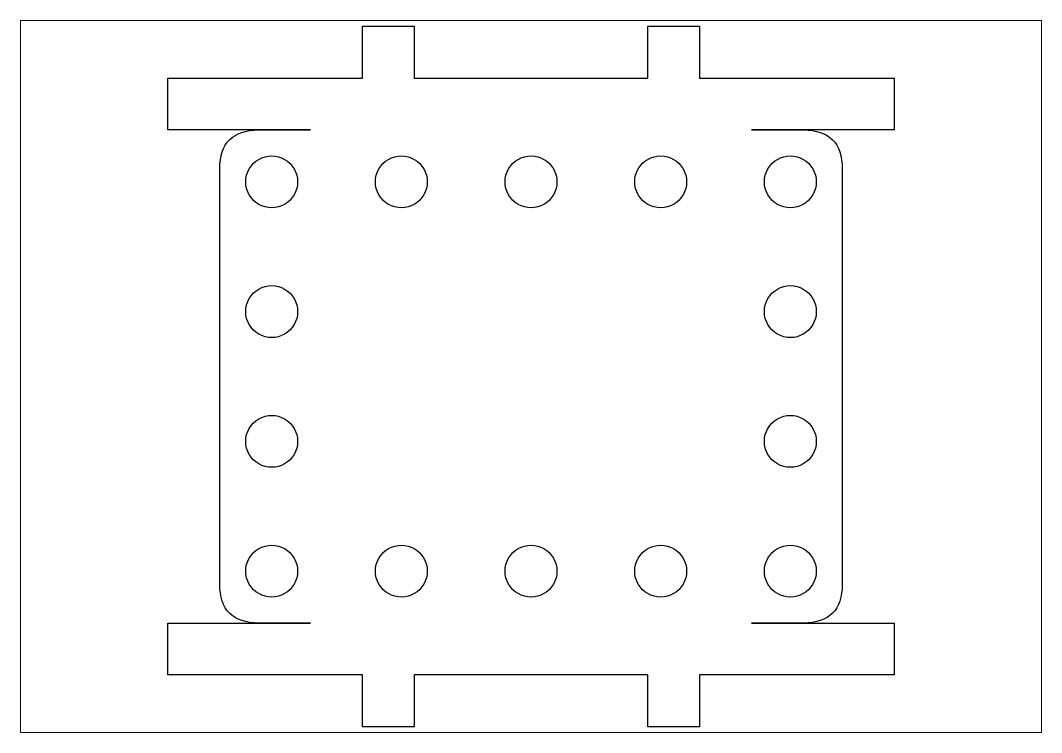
# Paper-space layout 'Layout1' of a CAD drawing. Extents: x 29 to 258, y 20 to 180.
# The model-space entities are those that its viewports show. They can reach past a viewport. Long polylines and large blocks are cut down to what shows.
import ezdxf

# ---------------------------------------------------------------- set-up
doc = ezdxf.new("R2010")
doc.units = 0
doc.layers.get('0').update_dxf_attribs({"linetype": 'CONTINUOUS'})
doc.layers.add('LAYER_1', color=7, linetype='CONTINUOUS')

msp = doc.modelspace()

# ---------------------------------------------------------------- linework, layer by layer
at = {"layer": 'LAYER_1', "color": 7}
for p, q in [((11, 46.000001), (11, 49.999999)), ((11, 49.999999), (15, 49.999999)), ((15, 49.999999), (15, 46.000001)), ((32.999999, 45.999998), (32.999999, 49.999999)), ((32.999999, 49.999999), (36.999999, 49.999999)), ((36.999999, 49.999999), (36.999999, 45.999998)), ((-4, 42.000001), (-4, 46.000001)), ((-4, 46.000001), (11, 46.000001)), ((15, 46.000001), (32.999999, 45.999998)), ((36.999999, 45.999998), (52, 46.000001)), ((52, 46.000001), (52, 42.000001)), ((7, 42.000001), (-4, 42.000001)), ((3, 41.999998), (7, 42.000001)), ((52, 42.000001), (41, 42.000001)), ((41, 42.000001), (45, 42.000001)), ((0.000001, 7.000006), (0, 38.999998)), ((48, 38.999998), (48, 7.000006)), ((6, 38), (6, 38)), ((16, 38), (16, 38)), ((26, 38), (26, 38)), ((36, 38), (36, 38)), ((46, 38), (46, 38)), ((6, 28), (6, 28)), ((45.999999, 28), (45.999999, 28)), ((6, 18.000001), (6, 18.000001)), ((46, 18.000001), (46, 18.000001)), ((6, 8.000001), (6, 8.000001)), ((16, 8.000001), (16, 8.000001)), ((26, 8.000001), (26, 8.000001)), ((36, 8.000001), (36, 8.000001)), ((45.999999, 8.000001), (45.999999, 8.000001)), ((-4, -0.000008), (-4, 4.000012)), ((-4, 4.000012), (7, 4.000012)), ((7, 4.000012), (3, 4.000012)), ((45, 4.000012), (41, 4.000012)), ((41, 4.000012), (52, 4.000012)), ((52, 4.000012), (52, -0.000008)), ((11, -0.000008), (-4, -0.000008)), ((11, -4), (11, -0.000008)), ((32.999999, -0.000008), (15, -0.000008)), ((15, -0.000008), (15, -4)), ((32.999999, -4), (32.999999, -0.000008)), ((52, -0.000008), (36.999999, -0.000008)), ((36.999999, -0.000008), (36.999999, -4)), ((15, -4), (11, -4)), ((36.999999, -4), (32.999999, -4))]:
    msp.add_line(p, q, dxfattribs=at)
for points in [[(0, 38.999998), (0, 41), (1, 42.000001), (3, 41.999998)], [(45, 42.000001), (46.999999, 42.000001), (48, 41), (48, 38.999998)], [(2, 38), (1.99988, 38.714611), (2.381052, 39.374991), (2.999903, 39.732331)], [(2.999903, 39.732331), (3.618755, 40.089671), (4.381246, 40.089671), (5.000097, 39.732331)], [(5.000097, 39.732331), (5.618949, 39.374991), (6.00012, 38.714611), (6, 38)], [(12, 38), (11.99988, 38.714611), (12.381052, 39.374991), (12.999903, 39.732331)], [(12.999903, 39.732331), (13.618754, 40.089671), (14.381245, 40.089671), (15.000097, 39.732331)], [(15.000097, 39.732331), (15.618948, 39.374991), (16.00012, 38.714611), (16, 38)], [(22, 38), (21.99988, 38.714611), (22.381052, 39.374991), (22.999903, 39.732331)], [(22.999903, 39.732331), (23.618754, 40.089671), (24.381246, 40.089671), (25.000097, 39.732331)], [(25.000097, 39.732331), (25.618948, 39.374991), (26.00012, 38.714611), (26, 38)], [(32, 38), (31.99988, 38.714611), (32.381052, 39.374991), (32.999903, 39.732331)], [(32.999903, 39.732331), (33.618754, 40.089671), (34.381246, 40.089671), (35.000097, 39.732331)], [(35.000097, 39.732331), (35.618948, 39.374991), (36.00012, 38.714611), (36, 38)], [(42, 38), (41.99988, 38.714611), (42.381052, 39.374991), (42.999903, 39.732331)], [(42.999903, 39.732331), (43.618755, 40.089671), (44.381246, 40.089671), (45.000097, 39.732331)], [(45.000097, 39.732331), (45.618948, 39.374991), (46.00012, 38.714611), (46, 38)], [(2.999903, 36.267669), (2.381052, 36.62501), (1.99988, 37.285389), (2, 38)], [(6, 38), (6.00012, 37.285389), (5.618949, 36.62501), (5.000097, 36.267669)], [(12.999903, 36.267669), (12.381052, 36.62501), (11.99988, 37.285389), (12, 38)], [(16, 38), (16.00012, 37.285389), (15.618948, 36.62501), (15.000097, 36.267669)], [(22.999903, 36.267669), (22.381052, 36.62501), (21.99988, 37.285389), (22, 38)], [(26, 38), (26.00012, 37.285389), (25.618948, 36.62501), (25.000097, 36.267669)], [(32.999903, 36.267669), (32.381052, 36.62501), (31.99988, 37.285389), (32, 38)], [(36, 38), (36.00012, 37.285389), (35.618948, 36.62501), (35.000097, 36.267669)], [(42.999903, 36.267669), (42.381052, 36.62501), (41.99988, 37.285389), (42, 38)], [(46, 38), (46.00012, 37.285389), (45.618948, 36.62501), (45.000097, 36.267669)], [(5.000097, 36.267669), (4.381246, 35.910329), (3.618755, 35.910329), (2.999903, 36.267669)], [(15.000097, 36.267669), (14.381245, 35.910329), (13.618754, 35.910329), (12.999903, 36.267669)], [(25.000097, 36.267669), (24.381246, 35.910329), (23.618754, 35.910329), (22.999903, 36.267669)], [(35.000097, 36.267669), (34.381246, 35.910329), (33.618754, 35.910329), (32.999903, 36.267669)], [(45.000097, 36.267669), (44.381246, 35.910329), (43.618755, 35.910329), (42.999903, 36.267669)], [(2.999903, 29.732331), (3.618755, 30.089671), (4.381246, 30.089671), (5.000097, 29.732331)], [(42.999903, 29.732331), (43.618754, 30.089671), (44.381245, 30.089671), (45.000096, 29.732331)], [(2, 28), (1.99988, 28.714612), (2.381052, 29.374991), (2.999903, 29.732331)], [(5.000097, 29.732331), (5.618949, 29.374991), (6.00012, 28.714612), (6, 28)], [(42, 28), (41.999879, 28.714612), (42.381051, 29.374991), (42.999903, 29.732331)], [(45.000096, 29.732331), (45.618948, 29.374991), (46.000119, 28.714612), (45.999999, 28)], [(2.999903, 26.26767), (2.381052, 26.62501), (1.99988, 27.285389), (2, 28)], [(6, 28), (6.00012, 27.285389), (5.618949, 26.62501), (5.000097, 26.26767)], [(42.999903, 26.26767), (42.381051, 26.62501), (41.999879, 27.285389), (42, 28)], [(45.999999, 28), (46.000119, 27.285389), (45.618948, 26.62501), (45.000096, 26.26767)], [(5.000097, 26.26767), (4.381246, 25.910329), (3.618755, 25.910329), (2.999903, 26.26767)], [(45.000096, 26.26767), (44.381245, 25.910329), (43.618754, 25.910329), (42.999903, 26.26767)], [(2, 18.000001), (1.99988, 18.714612), (2.381051, 19.374991), (2.999903, 19.732331)], [(2.999903, 19.732331), (3.618754, 20.089672), (4.381245, 20.089672), (5.000097, 19.732331)], [(5.000097, 19.732331), (5.618948, 19.374991), (6.00012, 18.714612), (6, 18.000001)], [(42, 18.000001), (41.99988, 18.714612), (42.381052, 19.374991), (42.999903, 19.732331)], [(42.999903, 19.732331), (43.618755, 20.089672), (44.381246, 20.089672), (45.000097, 19.732331)], [(45.000097, 19.732331), (45.618948, 19.374991), (46.00012, 18.714612), (46, 18.000001)], [(2.999903, 16.26767), (2.381051, 16.62501), (1.99988, 17.28539), (2, 18.000001)], [(6, 18.000001), (6.00012, 17.28539), (5.618948, 16.62501), (5.000097, 16.26767)], [(42.999903, 16.26767), (42.381052, 16.62501), (41.99988, 17.28539), (42, 18.000001)], [(46, 18.000001), (46.00012, 17.28539), (45.618948, 16.62501), (45.000097, 16.26767)], [(5.000097, 16.26767), (4.381245, 15.91033), (3.618754, 15.91033), (2.999903, 16.26767)], [(45.000097, 16.26767), (44.381246, 15.91033), (43.618755, 15.91033), (42.999903, 16.26767)], [(2, 8.000001), (1.99988, 8.714612), (2.381051, 9.374991), (2.999903, 9.732332)], [(2.999903, 9.732332), (3.618754, 10.089672), (4.381245, 10.089672), (5.000097, 9.732332)], [(5.000097, 9.732332), (5.618948, 9.374991), (6.00012, 8.714612), (6, 8.000001)], [(12, 8.000001), (11.99988, 8.714612), (12.381052, 9.374991), (12.999903, 9.732332)], [(12.999903, 9.732332), (13.618754, 10.089672), (14.381245, 10.089672), (15.000097, 9.732332)], [(15.000097, 9.732332), (15.618948, 9.374991), (16.00012, 8.714612), (16, 8.000001)], [(22, 8.000001), (21.99988, 8.714612), (22.381052, 9.374991), (22.999903, 9.732332)], [(22.999903, 9.732332), (23.618754, 10.089672), (24.381246, 10.089672), (25.000097, 9.732332)], [(25.000097, 9.732332), (25.618948, 9.374991), (26.00012, 8.714612), (26, 8.000001)], [(32, 8.000001), (31.99988, 8.714612), (32.381052, 9.374991), (32.999903, 9.732332)], [(32.999903, 9.732332), (33.618754, 10.089672), (34.381246, 10.089672), (35.000097, 9.732332)], [(35.000097, 9.732332), (35.618948, 9.374991), (36.00012, 8.714612), (36, 8.000001)], [(42, 8.000001), (41.999879, 8.714612), (42.381051, 9.374991), (42.999903, 9.732332)], [(42.999903, 9.732332), (43.618754, 10.089672), (44.381245, 10.089672), (45.000096, 9.732332)], [(45.000096, 9.732332), (45.618948, 9.374991), (46.000119, 8.714612), (45.999999, 8.000001)], [(2.999903, 6.26767), (2.381051, 6.62501), (1.99988, 7.28539), (2, 8.000001)], [(6, 8.000001), (6.00012, 7.28539), (5.618948, 6.62501), (5.000097, 6.26767)], [(12.999903, 6.26767), (12.381052, 6.62501), (11.99988, 7.28539), (12, 8.000001)], [(16, 8.000001), (16.00012, 7.28539), (15.618948, 6.62501), (15.000097, 6.26767)], [(22.999903, 6.26767), (22.381052, 6.62501), (21.99988, 7.28539), (22, 8.000001)], [(26, 8.000001), (26.00012, 7.28539), (25.618948, 6.62501), (25.000097, 6.26767)], [(32.999903, 6.26767), (32.381052, 6.62501), (31.99988, 7.28539), (32, 8.000001)], [(36, 8.000001), (36.00012, 7.28539), (35.618948, 6.62501), (35.000097, 6.26767)], [(42.999903, 6.26767), (42.381051, 6.62501), (41.999879, 7.28539), (42, 8.000001)], [(45.999999, 8.000001), (46.000119, 7.28539), (45.618948, 6.62501), (45.000096, 6.26767)], [(3, 4.000012), (1, 4.000012), (0, 5.00001), (0.000001, 7.000006)], [(48, 7.000006), (48, 5.00001), (46.999999, 4.000012), (45, 4.000012)], [(5.000097, 6.26767), (4.381245, 5.91033), (3.618754, 5.91033), (2.999903, 6.26767)], [(15.000097, 6.26767), (14.381245, 5.91033), (13.618754, 5.91033), (12.999903, 6.26767)], [(25.000097, 6.26767), (24.381246, 5.91033), (23.618754, 5.91033), (22.999903, 6.26767)], [(35.000097, 6.26767), (34.381246, 5.91033), (33.618754, 5.91033), (32.999903, 6.26767)], [(45.000096, 6.26767), (44.381245, 5.91033), (43.618754, 5.91033), (42.999903, 6.26767)]]:
    msp.add_open_spline(points, degree=3, dxfattribs=at)

psp = doc.layouts.get("Layout1")

# ---------------------------------------------------------------- viewports
at = {"layer": '0', "linetype": 'Continuous'}
psp.add_viewport(center=(143.44, 99.96), size=(229.5, 159.9353), view_center_point=(24, 23), view_height=54.88283277, dxfattribs=at)

doc.saveas('drawing.dxf')
